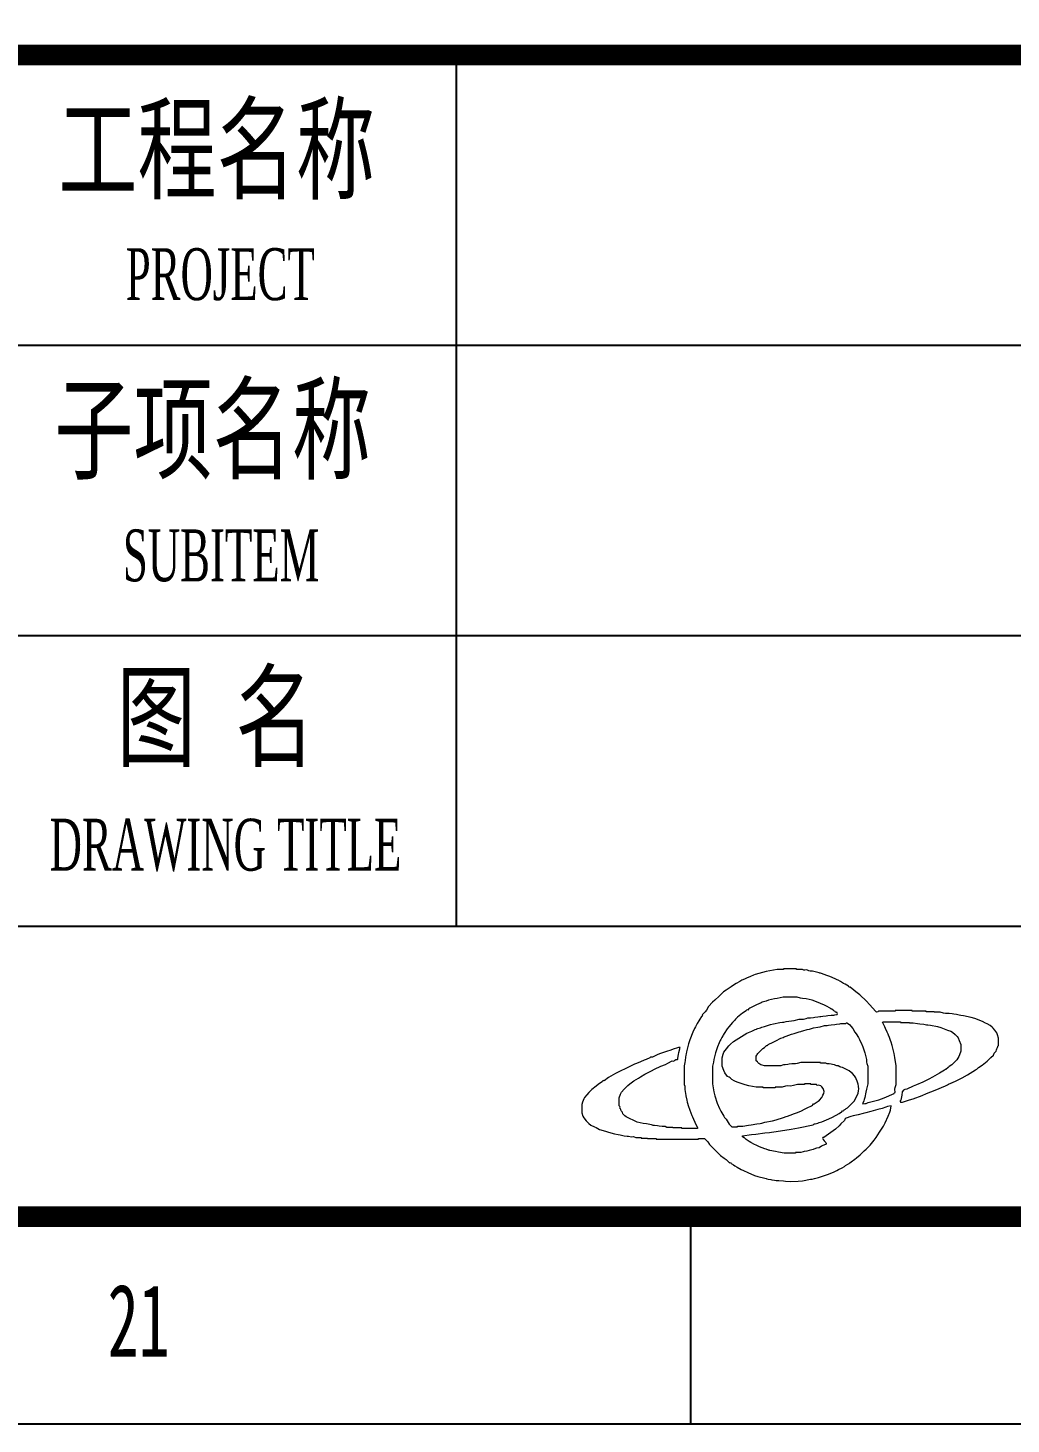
# Model space of a CAD drawing. Header units: millimetres. Extents: x -705761 to 1364679, y -410401 to 446404.
# Drawn here: x -455554 to -450814, y -138526 to -131796 of the extents above; entities that cross this region are included whole.
import ezdxf
from ezdxf.enums import TextEntityAlignment as Align

# ---------------------------------------------------------------- set-up
doc = ezdxf.new("R2010")
doc.units = ezdxf.units.MM
doc.layers.add('TK', color=7, linetype='Continuous')
doc.layers.add('模板-签名-公用', color=3, linetype='Continuous')
doc.layers.add('图框', color=7, linetype='Continuous', lineweight=13)
doc.styles.get("Standard").update_dxf_attribs({"font": 'arial.ttf'})
doc.styles.add('Style-Times New Roman', font='times.ttf')
doc.styles.add('Style-仿宋_GB2312', font='')
doc.styles.add('宋体', font='', dxfattribs={"width": 0.7, "height": 2.5})
doc.styles.add('宋体_1', font='', dxfattribs={"width": 0.7, "height": 2.386364})
doc.styles.get('Style-仿宋_GB2312').set_extended_font_data('仿宋_GB2312')
doc.styles.get('宋体').set_extended_font_data('SimSun')
doc.styles.get('宋体_1').set_extended_font_data('SimSun')

# ---------------------------------------------------------------- blocks, each defined once
blk = doc.blocks.new('BSIET_通用图框_A1+0.5_1')
at = {"layer": '图框', "color": 7, "lineweight": 25}
blk.add_line((-156.7, 10), (-156.7, 0), dxfattribs=at)
blk.add_line((-156.7, 10), (-156.7, 0), dxfattribs=at)
at = {"layer": '图框', "color": 7, "lineweight": 25, "flags": 128}
for points in [[(-1261, 594), (0, 594), (0, 0), (-1261, 0), (-1261, 594)], [(-10, 584), (-1236, 584), (-1236, 10), (-10, 10), (-10, 584)]]:
    blk.add_lwpolyline(points, close=True, dxfattribs=at)
at = {"layer": '图框', "const_width": 1}
blk.add_lwpolyline([(-1236, 584), (-10, 584), (-10, 10), (-1236, 10)], close=True, dxfattribs=at)
at = {"layer": 'TK', "lineweight": 25, "style": '宋体', "width": 0.7, "flags": 3}
for tag, p in [('LZHQ_N会签10_T6_H6', (-1248.113, 94.082)), ('LZHQ_N会签9_T6_H6', (-1248.235, 86.082)), ('LZHQ_N会签8_T6_H6', (-1248.235, 78.082)), ('LZHQ_N会签7_T6_H6', (-1248.357, 70.082)), ('LZHQ_N会签6_T6_H6', (-1248.253, 62.082)), ('LZHQ_N会签5_T6_H6', (-1248.253, 54.082)), ('LZHQ_N会签4_T6_H6', (-1248.253, 46.082)), ('LZHQ_N会签3_T6_H6', (-1248.253, 38.082)), ('LZHQ_N会签2_T6_H6', (-1248.253, 30.082)), ('LZHQ_N会签1_T6_H6', (-1248.253, 22.082))]:
    blk.add_attdef(tag, text='', height=2.5, dxfattribs=at).set_placement(p, align=Align.MIDDLE)
at = {"layer": '图框', "color": 7, "lineweight": 25, "style": 'Style-仿宋_GB2312', "width": 0.628572}
blk.add_text('21', height=3.5, dxfattribs=at).set_placement((-183.302, 4.998), align=Align.MIDDLE_CENTER)
at = {"layer": '模板-签名-公用', "lineweight": 25, "style": '宋体', "width": 0.7}
blk.add_attdef('LZTQINS', text='', height=2, dxfattribs=at).set_placement((-10, 10), align=Align.MIDDLE)
at = {"layer": '模板-签名-公用', "lineweight": 25, "style": '宋体', "width": 0.7, "flags": 3}
blk.add_attdef('LZFRAME', (-45.909, 7.064), '', height=3, dxfattribs=at)
blk = doc.blocks.new('BSIET_通用_A1(2024)_1')
at = {"color": 7, "linetype": 'Continuous', "lineweight": 0}
for p, q in [((-144.066, 11.47), (-144.169, 11.419)), ((-143.962, 11.511), (-144.066, 11.47)), ((-143.911, 11.532), (-143.962, 11.511)), ((-143.808, 11.574), (-143.911, 11.532)), ((-143.653, 11.644), (-143.808, 11.574)), ((-143.572, 11.673), (-143.653, 11.644)), ((-143.407, 11.716), (-143.572, 11.673)), ((-143.055, 11.815), (-143.407, 11.716)), ((-142.877, 11.856), (-143.055, 11.815)), ((-142.517, 11.922), (-142.877, 11.856)), ((-142.393, 11.922), (-142.517, 11.922)), ((-142.331, 11.922), (-142.393, 11.922)), ((-142.207, 11.922), (-142.331, 11.922)), ((-141.959, 11.948), (-142.207, 11.948)), ((-142.207, 11.948), (-142.207, 11.938)), ((-142.207, 11.938), (-142.207, 11.932)), ((-142.207, 11.932), (-142.207, 11.922)), ((-141.835, 11.948), (-141.959, 11.948)), ((-141.587, 11.948), (-141.835, 11.948)), ((-141.587, 11.938), (-141.587, 11.948)), ((-141.587, 11.932), (-141.587, 11.938)), ((-141.587, 11.922), (-141.587, 11.932)), ((-141.473, 11.922), (-141.587, 11.922)), ((-141.417, 11.922), (-141.473, 11.922)), ((-141.303, 11.922), (-141.417, 11.922)), ((-141.228, 11.886), (-141.303, 11.922)), ((-141.178, 11.88), (-141.228, 11.886)), ((-141.096, 11.896), (-141.178, 11.88)), ((-140.987, 11.856), (-141.096, 11.896)), ((-140.928, 11.842), (-140.987, 11.856)), ((-140.812, 11.832), (-140.928, 11.842)), ((-140.688, 11.801), (-140.812, 11.832)), ((-140.626, 11.785), (-140.688, 11.801)), ((-140.502, 11.754), (-140.626, 11.785)), ((-140.456, 11.739), (-140.502, 11.754)), ((-140.433, 11.731), (-140.456, 11.739)), ((-140.386, 11.716), (-140.433, 11.731)), ((-140.117, 11.633), (-140.386, 11.716)), ((-139.985, 11.584), (-140.117, 11.633)), ((-139.728, 11.47), (-139.985, 11.584)), ((-139.624, 11.419), (-139.728, 11.47)), ((-145.104, 10.832), (-145.318, 10.631)), ((-144.985, 10.924), (-145.104, 10.832)), ((-144.737, 11.083), (-144.985, 10.924)), ((-144.576, 11.192), (-144.737, 11.083)), ((-144.493, 11.243), (-144.576, 11.192)), ((-144.324, 11.341), (-144.493, 11.243)), ((-144.221, 11.393), (-144.324, 11.341)), ((-144.169, 11.419), (-144.221, 11.393)), ((-139.573, 11.393), (-139.624, 11.419)), ((-139.469, 11.341), (-139.573, 11.393)), ((-139.315, 11.247), (-139.469, 11.341)), ((-139.238, 11.201), (-139.315, 11.247)), ((-139.082, 11.109), (-139.238, 11.201)), ((-139.066, 11.078), (-139.082, 11.109)), ((-139.039, 11.064), (-139.066, 11.078)), ((-139.005, 11.07), (-139.039, 11.064)), ((-138.823, 10.915), (-139.005, 11.07)), ((-138.73, 10.84), (-138.823, 10.915)), ((-138.54, 10.696), (-138.73, 10.84)), ((-145.822, 10.128), (-145.931, 9.957)), ((-145.629, 10.337), (-145.822, 10.128)), ((-145.528, 10.439), (-145.629, 10.337)), ((-145.318, 10.631), (-145.528, 10.439)), ((-143.648, 10.143), (-143.834, 10.05)), ((-143.555, 10.19), (-143.648, 10.143)), ((-143.369, 10.283), (-143.555, 10.19)), ((-143.315, 10.298), (-143.369, 10.283)), ((-143.289, 10.309), (-143.315, 10.298)), ((-143.24, 10.334), (-143.289, 10.309)), ((-143.116, 10.376), (-143.24, 10.334)), ((-143.054, 10.396), (-143.116, 10.376)), ((-142.93, 10.437), (-143.054, 10.396)), ((-142.651, 10.496), (-142.93, 10.437)), ((-142.512, 10.524), (-142.651, 10.496)), ((-142.233, 10.58), (-142.512, 10.524)), ((-141.964, 10.58), (-142.233, 10.58)), ((-141.83, 10.58), (-141.964, 10.58)), ((-141.561, 10.58), (-141.83, 10.58)), ((-141.388, 10.536), (-141.561, 10.58)), ((-141.299, 10.52), (-141.388, 10.536)), ((-141.122, 10.502), (-141.299, 10.52)), ((-140.838, 10.435), (-141.122, 10.502)), ((-140.696, 10.391), (-140.838, 10.435)), ((-140.425, 10.283), (-140.696, 10.391)), ((-140.239, 10.19), (-140.425, 10.283)), ((-140.146, 10.143), (-140.239, 10.19)), ((-139.96, 10.05), (-140.146, 10.143)), ((-138.22, 10.385), (-138.54, 10.696)), ((-138.065, 10.225), (-138.22, 10.385)), ((-137.765, 9.895), (-138.065, 10.225)), ((-146.294, 9.448), (-146.377, 9.314)), ((-146.253, 9.515), (-146.294, 9.448)), ((-146.171, 9.65), (-146.253, 9.515)), ((-146.14, 9.666), (-146.171, 9.65)), ((-146.126, 9.693), (-146.14, 9.666)), ((-145.994, 9.875), (-146.132, 9.727)), ((-146.132, 9.727), (-146.126, 9.693)), ((-145.931, 9.957), (-145.994, 9.875)), ((-144.575, 9.464), (-144.673, 9.366)), ((-144.526, 9.513), (-144.575, 9.464)), ((-144.427, 9.611), (-144.526, 9.513)), ((-144.268, 9.742), (-144.427, 9.611)), ((-144.185, 9.804), (-144.268, 9.742)), ((-144.014, 9.921), (-144.185, 9.804)), ((-143.999, 9.952), (-144.014, 9.921)), ((-143.971, 9.966), (-143.999, 9.952)), ((-143.937, 9.96), (-143.971, 9.966)), ((-143.904, 10.004), (-143.937, 9.96)), ((-143.882, 10.023), (-143.904, 10.004)), ((-143.834, 10.05), (-143.882, 10.023)), ((-142.078, 9.404), (-141.828, 9.439)), ((-141.828, 9.439), (-141.703, 9.463)), ((-141.703, 9.463), (-141.458, 9.521)), ((-141.458, 9.521), (-141.323, 9.518)), ((-141.323, 9.518), (-141.253, 9.526)), ((-141.253, 9.526), (-141.122, 9.56)), ((-141.122, 9.56), (-141.041, 9.577)), ((-141.041, 9.577), (-140.999, 9.582)), ((-140.999, 9.582), (-140.916, 9.585)), ((-140.916, 9.585), (-140.771, 9.606)), ((-140.771, 9.606), (-140.698, 9.616)), ((-140.698, 9.616), (-140.554, 9.637)), ((-140.554, 9.637), (-140.461, 9.647)), ((-140.461, 9.647), (-140.415, 9.653)), ((-140.415, 9.653), (-140.322, 9.663)), ((-140.322, 9.663), (-140.156, 9.683)), ((-140.156, 9.683), (-140.074, 9.694)), ((-140.074, 9.694), (-139.908, 9.714)), ((-139.935, 10.023), (-139.96, 10.05)), ((-139.918, 10.011), (-139.935, 10.023)), ((-139.883, 9.998), (-139.918, 10.011)), ((-139.908, 9.714), (-139.794, 9.72)), ((-139.826, 9.95), (-139.883, 9.998)), ((-139.794, 9.929), (-139.826, 9.95)), ((-139.728, 9.895), (-139.794, 9.929)), ((-139.794, 9.72), (-139.736, 9.728)), ((-139.736, 9.728), (-139.624, 9.753)), ((-139.712, 9.864), (-139.728, 9.895)), ((-139.684, 9.85), (-139.712, 9.864)), ((-139.65, 9.856), (-139.684, 9.85)), ((-139.623, 9.823), (-139.65, 9.856)), ((-139.624, 9.753), (-139.616, 9.795)), ((-139.616, 9.795), (-139.623, 9.823)), ((-137.724, 9.863), (-137.765, 9.895)), ((-137.67, 9.868), (-137.724, 9.863)), ((-137.636, 9.908), (-137.67, 9.868)), ((-137.316, 9.908), (-137.636, 9.908)), ((-137.156, 9.908), (-137.316, 9.908)), ((-136.835, 9.908), (-137.156, 9.908)), ((-136.505, 9.934), (-136.835, 9.934)), ((-136.835, 9.934), (-136.835, 9.924)), ((-136.835, 9.924), (-136.835, 9.918)), ((-136.835, 9.918), (-136.835, 9.908)), ((-136.34, 9.934), (-136.505, 9.934)), ((-136.009, 9.934), (-136.34, 9.934)), ((-136.009, 9.924), (-136.009, 9.934)), ((-136.009, 9.918), (-136.009, 9.924)), ((-136.009, 9.908), (-136.009, 9.918)), ((-135.74, 9.908), (-136.009, 9.908)), ((-135.606, 9.908), (-135.74, 9.908)), ((-135.338, 9.908), (-135.606, 9.908)), ((-135.338, 9.898), (-135.338, 9.908)), ((-135.338, 9.893), (-135.338, 9.898)), ((-135.338, 9.882), (-135.338, 9.893)), ((-135.183, 9.882), (-135.338, 9.882)), ((-135.105, 9.882), (-135.183, 9.882)), ((-134.95, 9.882), (-135.105, 9.882)), ((-134.95, 9.872), (-134.95, 9.882)), ((-134.95, 9.867), (-134.95, 9.872)), ((-134.95, 9.856), (-134.95, 9.867)), ((-134.837, 9.856), (-134.95, 9.856)), ((-134.78, 9.856), (-134.837, 9.856)), ((-134.666, 9.856), (-134.78, 9.856)), ((-134.494, 9.814), (-134.666, 9.856)), ((-134.405, 9.801), (-134.494, 9.814)), ((-134.227, 9.792), (-134.405, 9.801)), ((-134.083, 9.771), (-134.227, 9.792)), ((-134.01, 9.761), (-134.083, 9.771)), ((-133.866, 9.74), (-134.01, 9.761)), ((-133.737, 9.714), (-133.866, 9.74)), ((-133.672, 9.701), (-133.737, 9.714)), ((-133.543, 9.676), (-133.672, 9.701)), ((-133.168, 9.6), (-133.543, 9.676)), ((-132.982, 9.545), (-133.168, 9.6)), ((-132.626, 9.404), (-132.982, 9.545)), ((-146.584, 8.901), (-146.737, 8.529)), ((-146.501, 9.066), (-146.584, 8.901)), ((-146.46, 9.149), (-146.501, 9.066)), ((-146.377, 9.314), (-146.46, 9.149)), ((-145.073, 8.823), (-145.116, 8.749)), ((-144.927, 9.05), (-145.073, 8.823)), ((-144.846, 9.159), (-144.927, 9.05)), ((-144.673, 9.366), (-144.846, 9.159)), ((-144.242, 8.684), (-143.989, 8.849)), ((-143.989, 8.849), (-143.818, 8.904)), ((-143.818, 8.904), (-143.735, 8.938)), ((-143.735, 8.938), (-143.575, 9.017)), ((-143.575, 9.017), (-143.523, 9.036)), ((-143.523, 9.036), (-143.497, 9.047)), ((-143.497, 9.047), (-143.446, 9.069)), ((-143.446, 9.069), (-143.322, 9.11)), ((-143.322, 9.11), (-143.26, 9.131)), ((-143.26, 9.131), (-143.136, 9.172)), ((-143.136, 9.172), (-142.84, 9.258)), ((-142.84, 9.258), (-142.69, 9.294)), ((-142.69, 9.294), (-142.387, 9.353)), ((-142.387, 9.353), (-142.264, 9.374)), ((-142.264, 9.374), (-142.201, 9.384)), ((-142.201, 9.384), (-142.078, 9.404)), ((-142.078, 8.707), (-141.83, 8.79)), ((-141.83, 8.79), (-141.706, 8.831)), ((-141.706, 8.831), (-141.458, 8.914)), ((-141.458, 8.914), (-141.385, 8.931)), ((-141.385, 8.931), (-141.348, 8.942)), ((-141.348, 8.942), (-141.277, 8.966)), ((-141.277, 8.966), (-141.07, 9.017)), ((-141.07, 9.017), (-140.967, 9.043)), ((-140.967, 9.043), (-140.761, 9.095)), ((-140.761, 9.095), (-140.552, 9.128)), ((-140.552, 9.128), (-140.448, 9.152)), ((-140.448, 9.152), (-140.244, 9.211)), ((-140.244, 9.211), (-140.109, 9.218)), ((-140.109, 9.218), (-140.041, 9.226)), ((-140.041, 9.226), (-139.908, 9.249)), ((-139.908, 9.249), (-139.743, 9.27)), ((-139.743, 9.27), (-139.661, 9.281)), ((-139.661, 9.281), (-139.495, 9.301)), ((-139.495, 9.301), (-139.454, 9.306)), ((-139.454, 9.306), (-139.433, 9.309)), ((-139.433, 9.309), (-139.392, 9.314)), ((-139.392, 9.314), (-139.32, 9.314)), ((-139.32, 9.314), (-139.284, 9.314)), ((-139.284, 9.314), (-139.211, 9.314)), ((-139.211, 9.314), (-139.196, 9.342)), ((-139.196, 9.342), (-139.157, 9.349)), ((-139.157, 9.349), (-139.134, 9.327)), ((-139.134, 9.327), (-139.015, 9.242)), ((-139.015, 9.242), (-138.96, 9.188)), ((-138.96, 9.188), (-138.875, 9.069)), ((-138.875, 9.069), (-138.768, 8.898)), ((-138.768, 8.898), (-138.713, 8.813)), ((-138.713, 8.813), (-138.604, 8.643)), ((-137.434, 9.36), (-137.429, 9.392)), ((-137.431, 9.342), (-137.434, 9.36)), ((-137.417, 9.314), (-137.431, 9.342)), ((-137.429, 9.392), (-137.089, 9.392)), ((-137.334, 9.149), (-137.417, 9.314)), ((-137.293, 9.066), (-137.334, 9.149)), ((-137.21, 8.901), (-137.293, 9.066)), ((-137.173, 8.796), (-137.21, 8.901)), ((-137.153, 8.744), (-137.173, 8.796)), ((-137.089, 9.392), (-136.918, 9.392)), ((-136.918, 9.392), (-136.577, 9.392)), ((-136.577, 9.392), (-136.577, 9.381)), ((-136.577, 9.381), (-136.577, 9.376)), ((-136.577, 9.376), (-136.577, 9.366)), ((-136.577, 9.366), (-136.402, 9.366)), ((-136.402, 9.366), (-136.314, 9.366)), ((-136.314, 9.366), (-136.138, 9.366)), ((-136.138, 9.366), (-136.138, 9.356)), ((-136.138, 9.356), (-136.138, 9.35)), ((-136.138, 9.35), (-136.138, 9.34)), ((-136.138, 9.34), (-136.066, 9.34)), ((-136.066, 9.34), (-136.03, 9.34)), ((-136.03, 9.34), (-135.958, 9.34)), ((-135.958, 9.34), (-135.751, 9.314)), ((-135.751, 9.314), (-135.647, 9.301)), ((-135.647, 9.301), (-135.441, 9.275)), ((-135.441, 9.275), (-135.317, 9.255)), ((-135.317, 9.255), (-135.255, 9.244)), ((-135.255, 9.244), (-135.131, 9.224)), ((-135.131, 9.224), (-134.793, 9.165)), ((-134.793, 9.165), (-134.624, 9.118)), ((-134.624, 9.118), (-134.305, 8.991)), ((-134.305, 8.991), (-134.146, 8.941)), ((-134.146, 8.941), (-134.067, 8.896)), ((-134.067, 8.896), (-133.943, 8.785)), ((-133.943, 8.785), (-133.838, 8.686)), ((-132.473, 9.334), (-132.626, 9.404)), ((-132.398, 9.295), (-132.473, 9.334)), ((-132.252, 9.211), (-132.398, 9.295)), ((-132.154, 9.135), (-132.252, 9.211)), ((-132.109, 9.089), (-132.154, 9.135)), ((-132.032, 8.991), (-132.109, 9.089)), ((-131.929, 8.855), (-132.032, 8.991)), ((-131.89, 8.771), (-131.929, 8.855)), ((-131.852, 8.604), (-131.89, 8.771)), ((-147.32, 8.139), (-147.537, 8.067)), ((-147.276, 8.155), (-147.32, 8.139)), ((-147.25, 8.157), (-147.276, 8.155)), ((-147.252, 7.907), (-147.216, 8.087)), ((-147.203, 8.152), (-147.25, 8.157)), ((-147.216, 8.087), (-147.211, 8.113)), ((-147.211, 8.113), (-147.209, 8.126)), ((-147.209, 8.126), (-147.203, 8.152)), ((-146.799, 8.336), (-146.894, 7.946)), ((-146.737, 8.529), (-146.799, 8.336)), ((-145.436, 8.093), (-145.499, 7.894)), ((-145.399, 8.192), (-145.436, 8.093)), ((-145.318, 8.384), (-145.399, 8.192)), ((-145.267, 8.488), (-145.318, 8.384)), ((-145.241, 8.539), (-145.267, 8.488)), ((-145.189, 8.643), (-145.241, 8.539)), ((-145.14, 8.713), (-145.189, 8.643)), ((-145.116, 8.749), (-145.14, 8.713)), ((-145.085, 7.931), (-144.97, 8.087)), ((-144.97, 8.087), (-144.845, 8.24)), ((-144.845, 8.24), (-144.774, 8.312)), ((-144.774, 8.312), (-144.621, 8.436)), ((-144.621, 8.436), (-144.368, 8.602)), ((-144.368, 8.602), (-144.242, 8.684)), ((-143.312, 8.015), (-143.214, 8.113)), ((-143.214, 8.113), (-143.131, 8.153)), ((-143.131, 8.153), (-143.091, 8.184)), ((-143.091, 8.184), (-143.033, 8.255)), ((-143.033, 8.255), (-142.999, 8.249)), ((-142.999, 8.249), (-142.971, 8.263)), ((-142.971, 8.263), (-142.956, 8.294)), ((-142.956, 8.294), (-142.708, 8.418)), ((-142.708, 8.418), (-142.584, 8.48)), ((-142.584, 8.48), (-142.336, 8.604)), ((-142.336, 8.604), (-142.231, 8.641)), ((-142.231, 8.641), (-142.179, 8.661)), ((-142.179, 8.661), (-142.078, 8.707)), ((-138.604, 8.643), (-138.553, 8.539)), ((-138.553, 8.539), (-138.527, 8.488)), ((-138.527, 8.488), (-138.475, 8.384)), ((-138.475, 8.384), (-138.394, 8.192)), ((-138.394, 8.192), (-138.358, 8.093)), ((-138.358, 8.093), (-138.295, 7.894)), ((-137.107, 8.643), (-137.153, 8.744)), ((-137.055, 8.488), (-137.107, 8.643)), ((-137.029, 8.41), (-137.055, 8.488)), ((-136.978, 8.255), (-137.029, 8.41)), ((-136.882, 7.867), (-136.978, 8.255)), ((-133.838, 8.686), (-133.793, 8.621)), ((-133.793, 8.621), (-133.737, 8.488)), ((-133.737, 8.488), (-133.711, 8.413)), ((-133.711, 8.413), (-133.696, 8.377)), ((-133.696, 8.377), (-133.659, 8.307)), ((-133.659, 8.307), (-133.659, 8.173)), ((-133.659, 8.173), (-133.659, 8.106)), ((-133.659, 8.106), (-133.659, 7.971)), ((-131.943, 8.047), (-131.93, 8.086)), ((-131.93, 8.086), (-131.89, 8.152)), ((-131.89, 8.152), (-131.888, 8.196)), ((-131.888, 8.196), (-131.879, 8.221)), ((-131.879, 8.221), (-131.852, 8.255)), ((-131.852, 8.465), (-131.852, 8.604)), ((-131.852, 8.395), (-131.852, 8.465)), ((-131.852, 8.255), (-131.852, 8.395)), ((-149.101, 7.468), (-149.298, 7.385)), ((-148.928, 7.546), (-149.101, 7.468)), ((-148.84, 7.582), (-148.928, 7.546)), ((-148.662, 7.649), (-148.84, 7.582)), ((-148.622, 7.684), (-148.662, 7.649)), ((-148.587, 7.695), (-148.622, 7.684)), ((-148.533, 7.687), (-148.587, 7.695)), ((-148.272, 7.811), (-148.533, 7.687)), ((-148.136, 7.866), (-148.272, 7.811)), ((-147.862, 7.958), (-148.136, 7.866)), ((-147.645, 8.031), (-147.862, 7.958)), ((-147.787, 7.392), (-147.578, 7.507)), ((-147.537, 8.067), (-147.645, 8.031)), ((-147.578, 7.507), (-147.524, 7.499)), ((-147.524, 7.499), (-147.489, 7.51)), ((-147.489, 7.51), (-147.449, 7.545)), ((-147.449, 7.545), (-147.407, 7.577)), ((-147.407, 7.577), (-147.371, 7.584)), ((-147.371, 7.584), (-147.32, 7.571)), ((-147.32, 7.571), (-147.315, 7.597)), ((-147.315, 7.597), (-147.312, 7.61)), ((-147.312, 7.61), (-147.307, 7.636)), ((-147.307, 7.636), (-147.271, 7.816)), ((-147.271, 7.816), (-147.252, 7.907)), ((-146.969, 7.436), (-147.01, 7.274)), ((-146.956, 7.52), (-146.969, 7.436)), ((-146.945, 7.687), (-146.956, 7.52)), ((-146.925, 7.79), (-146.945, 7.687)), ((-146.914, 7.842), (-146.925, 7.79)), ((-146.894, 7.946), (-146.914, 7.842)), ((-145.592, 7.448), (-145.605, 7.38)), ((-145.577, 7.584), (-145.592, 7.448)), ((-145.545, 7.708), (-145.577, 7.584)), ((-145.53, 7.77), (-145.545, 7.708)), ((-145.499, 7.894), (-145.53, 7.77)), ((-145.176, 7.649), (-145.13, 7.837)), ((-145.176, 7.504), (-145.176, 7.649)), ((-145.176, 7.432), (-145.176, 7.504)), ((-145.176, 7.287), (-145.176, 7.432)), ((-145.13, 7.837), (-145.085, 7.931)), ((-143.524, 7.739), (-143.498, 7.79)), ((-143.524, 7.646), (-143.524, 7.739)), ((-143.524, 7.6), (-143.524, 7.646)), ((-143.524, 7.507), (-143.524, 7.6)), ((-143.471, 7.462), (-143.524, 7.507)), ((-143.498, 7.79), (-143.485, 7.816)), ((-143.485, 7.816), (-143.459, 7.868)), ((-143.446, 7.435), (-143.471, 7.462)), ((-143.459, 7.868), (-143.361, 7.966)), ((-143.407, 7.377), (-143.446, 7.435)), ((-143.361, 7.966), (-143.312, 8.015)), ((-141.38, 7.429), (-141.553, 7.387)), ((-140.998, 7.429), (-141.38, 7.429)), ((-140.807, 7.429), (-140.998, 7.429)), ((-140.425, 7.429), (-140.807, 7.429)), ((-140.425, 7.419), (-140.425, 7.429)), ((-140.425, 7.414), (-140.425, 7.419)), ((-140.425, 7.403), (-140.425, 7.414)), ((-138.295, 7.894), (-138.263, 7.77)), ((-138.263, 7.77), (-138.248, 7.708)), ((-138.248, 7.708), (-138.217, 7.584)), ((-138.217, 7.584), (-138.207, 7.448)), ((-138.207, 7.448), (-138.194, 7.378)), ((-136.844, 7.67), (-136.882, 7.867)), ((-136.784, 7.274), (-136.844, 7.67)), ((-134, 7.411), (-134.098, 7.313)), ((-133.951, 7.46), (-134, 7.411)), ((-133.853, 7.558), (-133.951, 7.46)), ((-133.761, 7.716), (-133.853, 7.558)), ((-133.721, 7.8), (-133.761, 7.716)), ((-133.659, 7.971), (-133.721, 7.8)), ((-132.558, 7.368), (-132.394, 7.493)), ((-132.394, 7.493), (-132.275, 7.612)), ((-132.275, 7.612), (-132.216, 7.672)), ((-132.216, 7.672), (-132.097, 7.79)), ((-132.097, 7.79), (-132.058, 7.874)), ((-132.058, 7.874), (-132.026, 7.914)), ((-132.026, 7.914), (-131.955, 7.971)), ((-131.955, 7.971), (-131.943, 8.047)), ((-150.542, 6.777), (-150.651, 6.706)), ((-150.315, 6.9), (-150.542, 6.777)), ((-150.026, 7.044), (-150.315, 6.9)), ((-149.881, 7.117), (-150.026, 7.044)), ((-149.592, 7.261), (-149.881, 7.117)), ((-149.396, 7.344), (-149.592, 7.261)), ((-149.298, 7.385), (-149.396, 7.344)), ((-149.212, 6.678), (-149.106, 6.743)), ((-149.106, 6.743), (-148.895, 6.874)), ((-148.895, 6.874), (-148.585, 7.029)), ((-148.585, 7.029), (-148.43, 7.106)), ((-148.43, 7.106), (-148.12, 7.261)), ((-148.12, 7.261), (-147.896, 7.343)), ((-147.896, 7.343), (-147.787, 7.392)), ((-147.01, 7.274), (-147.01, 6.913)), ((-147.01, 6.913), (-147.01, 6.732)), ((-147.01, 6.732), (-147.01, 6.37)), ((-145.605, 7.38), (-145.641, 7.248)), ((-145.641, 7.248), (-145.641, 6.907)), ((-145.641, 6.907), (-145.641, 6.737)), ((-145.641, 6.737), (-145.641, 6.396)), ((-145.171, 7.271), (-145.176, 7.287)), ((-145.169, 7.264), (-145.171, 7.271)), ((-145.163, 7.248), (-145.169, 7.264)), ((-145.093, 7.04), (-145.163, 7.248)), ((-145.042, 6.938), (-145.093, 7.04)), ((-144.918, 6.758), (-145.042, 6.938)), ((-144.826, 6.718), (-144.918, 6.758)), ((-143.303, 7.326), (-143.407, 7.377)), ((-143.248, 7.305), (-143.303, 7.326)), ((-143.136, 7.274), (-143.248, 7.305)), ((-142.816, 7.274), (-143.136, 7.274)), ((-142.656, 7.274), (-142.816, 7.274)), ((-142.336, 7.274), (-142.656, 7.274)), ((-142.26, 7.31), (-142.336, 7.274)), ((-142.213, 7.319), (-142.26, 7.31)), ((-142.129, 7.313), (-142.213, 7.319)), ((-142.005, 7.333), (-142.129, 7.313)), ((-141.943, 7.344), (-142.005, 7.333)), ((-141.819, 7.364), (-141.943, 7.344)), ((-141.642, 7.374), (-141.819, 7.364)), ((-141.553, 7.387), (-141.642, 7.374)), ((-140.322, 7.403), (-140.425, 7.403)), ((-140.27, 7.403), (-140.322, 7.403)), ((-140.167, 7.403), (-140.27, 7.403)), ((-140.113, 7.369), (-140.167, 7.403)), ((-140.076, 7.36), (-140.113, 7.369)), ((-140.012, 7.364), (-140.076, 7.36)), ((-139.908, 7.344), (-140.012, 7.364)), ((-139.857, 7.333), (-139.908, 7.344)), ((-139.754, 7.313), (-139.857, 7.333)), ((-139.686, 7.283), (-139.754, 7.313)), ((-139.647, 7.275), (-139.686, 7.283)), ((-139.573, 7.274), (-139.647, 7.275)), ((-139.498, 7.224), (-139.573, 7.274)), ((-139.454, 7.204), (-139.498, 7.224)), ((-139.366, 7.184), (-139.454, 7.204)), ((-139.242, 7.122), (-139.366, 7.184)), ((-139.18, 7.091), (-139.242, 7.122)), ((-139.056, 7.029), (-139.18, 7.091)), ((-138.945, 6.945), (-139.056, 7.029)), ((-138.892, 6.898), (-138.945, 6.945)), ((-138.798, 6.796), (-138.892, 6.898)), ((-138.731, 6.694), (-138.798, 6.796)), ((-138.194, 7.378), (-138.152, 7.248)), ((-138.152, 7.248), (-138.152, 6.907)), ((-138.152, 6.907), (-138.152, 6.737)), ((-138.152, 6.737), (-138.152, 6.396)), ((-136.784, 6.913), (-136.784, 7.274)), ((-136.784, 6.732), (-136.784, 6.913)), ((-136.784, 6.37), (-136.784, 6.732)), ((-134.8, 6.852), (-135.028, 6.719)), ((-134.687, 6.92), (-134.8, 6.852)), ((-134.46, 7.055), (-134.687, 6.92)), ((-134.444, 7.085), (-134.46, 7.055)), ((-134.417, 7.099), (-134.444, 7.085)), ((-134.382, 7.093), (-134.417, 7.099)), ((-134.282, 7.196), (-134.382, 7.093)), ((-134.223, 7.241), (-134.282, 7.196)), ((-134.098, 7.313), (-134.223, 7.241)), ((-133.608, 6.693), (-133.344, 6.84)), ((-133.344, 6.84), (-133.215, 6.917)), ((-133.215, 6.917), (-132.962, 7.08)), ((-132.962, 7.08), (-132.896, 7.114)), ((-132.896, 7.114), (-132.864, 7.135)), ((-132.864, 7.135), (-132.807, 7.184)), ((-132.807, 7.184), (-132.641, 7.306)), ((-132.641, 7.306), (-132.558, 7.368)), ((-151.451, 6.125), (-151.549, 6.027)), ((-151.25, 6.287), (-151.451, 6.125)), ((-151.147, 6.364), (-151.25, 6.287)), ((-150.935, 6.512), (-151.147, 6.364)), ((-150.919, 6.543), (-150.935, 6.512)), ((-150.892, 6.557), (-150.919, 6.543)), ((-150.858, 6.551), (-150.892, 6.557)), ((-150.651, 6.706), (-150.858, 6.551)), ((-150.019, 5.996), (-149.902, 6.151)), ((-149.902, 6.151), (-149.716, 6.317)), ((-149.716, 6.317), (-149.62, 6.397)), ((-149.62, 6.397), (-149.424, 6.551)), ((-149.424, 6.551), (-149.212, 6.678)), ((-147.01, 6.37), (-146.974, 6.283)), ((-146.974, 6.283), (-146.966, 6.232)), ((-146.966, 6.232), (-146.971, 6.138)), ((-146.971, 6.138), (-146.951, 6.014)), ((-145.641, 6.396), (-145.57, 6.019)), ((-144.782, 6.687), (-144.826, 6.718)), ((-144.712, 6.616), (-144.782, 6.687)), ((-144.588, 6.554), (-144.712, 6.616)), ((-144.526, 6.523), (-144.588, 6.554)), ((-144.402, 6.461), (-144.526, 6.523)), ((-144.057, 6.352), (-144.402, 6.461)), ((-143.88, 6.307), (-144.057, 6.352)), ((-143.524, 6.241), (-143.88, 6.307)), ((-143.389, 6.241), (-143.524, 6.241)), ((-143.322, 6.241), (-143.389, 6.241)), ((-143.188, 6.241), (-143.322, 6.241)), ((-143.188, 6.231), (-143.188, 6.241)), ((-143.188, 6.226), (-143.188, 6.231)), ((-143.188, 6.215), (-143.188, 6.226)), ((-142.961, 6.215), (-143.188, 6.215)), ((-142.847, 6.215), (-142.961, 6.215)), ((-142.62, 6.215), (-142.847, 6.215)), ((-142.486, 6.241), (-142.62, 6.241)), ((-142.62, 6.241), (-142.62, 6.231)), ((-142.62, 6.231), (-142.62, 6.226)), ((-142.62, 6.226), (-142.62, 6.215)), ((-142.419, 6.241), (-142.486, 6.241)), ((-142.284, 6.241), (-142.419, 6.241)), ((-142.125, 6.288), (-142.284, 6.241)), ((-142.037, 6.299), (-142.125, 6.288)), ((-141.871, 6.293), (-142.037, 6.299)), ((-141.737, 6.325), (-141.871, 6.293)), ((-141.67, 6.34), (-141.737, 6.325)), ((-141.535, 6.37), (-141.67, 6.34)), ((-141.401, 6.37), (-141.535, 6.37)), ((-141.334, 6.37), (-141.401, 6.37)), ((-141.199, 6.37), (-141.334, 6.37)), ((-141.076, 6.396), (-141.199, 6.396)), ((-141.199, 6.396), (-141.199, 6.386)), ((-141.199, 6.386), (-141.199, 6.38)), ((-141.199, 6.38), (-141.199, 6.37)), ((-141.014, 6.396), (-141.076, 6.396)), ((-140.89, 6.396), (-141.014, 6.396)), ((-140.89, 6.386), (-140.89, 6.396)), ((-140.89, 6.38), (-140.89, 6.386)), ((-140.89, 6.37), (-140.89, 6.38)), ((-140.786, 6.37), (-140.89, 6.37)), ((-140.735, 6.37), (-140.786, 6.37)), ((-140.631, 6.37), (-140.735, 6.37)), ((-140.604, 6.337), (-140.631, 6.37)), ((-140.568, 6.328), (-140.604, 6.337)), ((-140.528, 6.344), (-140.568, 6.328)), ((-140.422, 6.302), (-140.528, 6.344)), ((-140.37, 6.264), (-140.422, 6.302)), ((-140.296, 6.176), (-140.37, 6.264)), ((-140.265, 6.083), (-140.296, 6.176)), ((-140.259, 6.03), (-140.265, 6.083)), ((-138.703, 6.638), (-138.731, 6.694)), ((-138.656, 6.525), (-138.703, 6.638)), ((-138.626, 6.435), (-138.656, 6.525)), ((-138.615, 6.387), (-138.626, 6.435)), ((-138.617, 5.931), (-138.593, 6.074)), ((-138.604, 6.293), (-138.615, 6.387)), ((-138.59, 6.149), (-138.604, 6.293)), ((-138.593, 6.074), (-138.59, 6.149)), ((-138.209, 6.138), (-138.237, 6.008)), ((-138.152, 6.396), (-138.209, 6.138)), ((-136.839, 6.139), (-136.828, 6.22)), ((-136.835, 5.983), (-136.839, 6.139)), ((-136.828, 6.22), (-136.784, 6.37)), ((-136.423, 6.095), (-136.5, 6.022)), ((-136.37, 6.124), (-136.423, 6.095)), ((-136.267, 6.151), (-136.37, 6.124)), ((-135.958, 6.285), (-136.267, 6.151)), ((-135.803, 6.352), (-135.958, 6.285)), ((-135.493, 6.487), (-135.803, 6.352)), ((-135.307, 6.58), (-135.493, 6.487)), ((-135.321, 5.93), (-134.899, 6.099)), ((-135.214, 6.626), (-135.307, 6.58)), ((-135.028, 6.719), (-135.214, 6.626)), ((-134.899, 6.099), (-134.703, 6.182)), ((-134.703, 6.182), (-134.604, 6.223)), ((-134.604, 6.223), (-134.408, 6.306)), ((-134.408, 6.306), (-134.305, 6.357)), ((-134.305, 6.357), (-134.253, 6.383)), ((-134.253, 6.383), (-134.15, 6.435)), ((-134.15, 6.435), (-134.119, 6.445)), ((-134.119, 6.445), (-134.103, 6.45)), ((-134.103, 6.45), (-134.072, 6.461)), ((-134.072, 6.461), (-133.887, 6.554)), ((-133.887, 6.554), (-133.794, 6.6)), ((-133.794, 6.6), (-133.608, 6.693)), ((-151.927, 5.448), (-151.942, 5.402)), ((-151.942, 5.402), (-151.942, 5.242)), ((-151.919, 5.472), (-151.927, 5.448)), ((-151.903, 5.518), (-151.919, 5.472)), ((-151.844, 5.674), (-151.903, 5.518)), ((-151.8, 5.749), (-151.844, 5.674)), ((-151.697, 5.879), (-151.8, 5.749)), ((-151.598, 5.978), (-151.697, 5.879)), ((-151.549, 6.027), (-151.598, 5.978)), ((-150.135, 5.725), (-150.068, 5.907)), ((-150.135, 5.57), (-150.135, 5.725)), ((-150.135, 5.492), (-150.135, 5.57)), ((-150.135, 5.337), (-150.135, 5.492)), ((-150.068, 5.907), (-150.019, 5.996)), ((-146.951, 6.014), (-146.94, 5.952)), ((-146.94, 5.952), (-146.919, 5.828)), ((-146.919, 5.828), (-146.877, 5.619)), ((-146.877, 5.619), (-146.851, 5.515)), ((-146.851, 5.515), (-146.79, 5.311)), ((-145.57, 6.019), (-145.524, 5.832)), ((-145.524, 5.832), (-145.409, 5.466)), ((-145.409, 5.466), (-145.295, 5.211)), ((-140.816, 5.377), (-140.793, 5.397)), ((-140.793, 5.397), (-140.761, 5.441)), ((-140.761, 5.441), (-140.727, 5.435)), ((-140.727, 5.435), (-140.699, 5.449)), ((-140.699, 5.449), (-140.683, 5.479)), ((-140.683, 5.479), (-140.548, 5.567)), ((-140.548, 5.567), (-140.484, 5.62)), ((-140.484, 5.62), (-140.373, 5.738)), ((-140.373, 5.738), (-140.334, 5.816)), ((-140.334, 5.816), (-140.314, 5.855)), ((-140.314, 5.855), (-140.27, 5.931)), ((-140.27, 5.931), (-140.259, 6.03)), ((-139.005, 5.376), (-138.94, 5.441)), ((-138.94, 5.441), (-138.811, 5.57)), ((-138.811, 5.57), (-138.733, 5.714)), ((-138.733, 5.714), (-138.694, 5.786)), ((-138.694, 5.786), (-138.617, 5.931)), ((-138.393, 5.456), (-138.398, 5.441)), ((-138.398, 5.441), (-138.287, 5.448)), ((-138.39, 5.464), (-138.393, 5.456)), ((-138.385, 5.479), (-138.39, 5.464)), ((-138.349, 5.588), (-138.385, 5.479)), ((-138.331, 5.642), (-138.349, 5.588)), ((-138.295, 5.751), (-138.331, 5.642)), ((-138.237, 6.008), (-138.295, 5.751)), ((-138.287, 5.448), (-138.23, 5.462)), ((-138.23, 5.462), (-138.126, 5.505)), ((-138.126, 5.505), (-137.614, 5.637)), ((-137.614, 5.637), (-137.361, 5.723)), ((-137.361, 5.723), (-136.874, 5.931)), ((-136.874, 5.957), (-136.86, 5.975)), ((-136.874, 5.931), (-136.874, 5.957)), ((-136.86, 5.975), (-136.835, 5.983)), ((-136.582, 5.584), (-136.585, 5.559)), ((-136.585, 5.559), (-136.577, 5.518)), ((-136.564, 5.622), (-136.582, 5.584)), ((-136.577, 5.518), (-136.515, 5.512)), ((-136.526, 5.779), (-136.564, 5.622)), ((-136.513, 5.86), (-136.526, 5.779)), ((-136.515, 5.512), (-136.482, 5.515)), ((-136.5, 6.022), (-136.513, 5.86)), ((-136.482, 5.515), (-136.422, 5.531)), ((-136.422, 5.531), (-136.236, 5.593)), ((-136.236, 5.593), (-136.143, 5.624)), ((-136.143, 5.624), (-135.958, 5.686)), ((-135.958, 5.686), (-135.533, 5.847)), ((-135.533, 5.847), (-135.321, 5.93)), ((-151.942, 5.242), (-151.942, 5.162)), ((-151.942, 5.162), (-151.942, 5.002)), ((-151.942, 5.002), (-151.883, 4.841)), ((-151.883, 4.841), (-151.84, 4.763)), ((-151.84, 4.763), (-151.735, 4.627)), ((-150.102, 5.31), (-150.135, 5.337)), ((-150.109, 5.234), (-150.092, 5.273)), ((-150.068, 5.193), (-150.109, 5.234)), ((-150.092, 5.273), (-150.102, 5.31)), ((-150.053, 5.162), (-150.068, 5.193)), ((-150.044, 5.105), (-150.053, 5.162)), ((-149.996, 5.058), (-150.044, 5.105)), ((-149.975, 5.027), (-149.996, 5.058)), ((-149.954, 4.963), (-149.975, 5.027)), ((-149.856, 4.857), (-149.954, 4.963)), ((-149.796, 4.811), (-149.856, 4.857)), ((-149.67, 4.743), (-149.796, 4.811)), ((-149.405, 4.612), (-149.67, 4.743)), ((-146.79, 5.311), (-146.749, 5.188)), ((-146.749, 5.188), (-146.728, 5.126)), ((-146.728, 5.126), (-146.687, 5.002)), ((-146.687, 5.002), (-146.632, 4.879)), ((-146.632, 4.879), (-146.606, 4.817)), ((-146.606, 4.817), (-146.558, 4.692)), ((-145.295, 5.211), (-145.23, 5.086)), ((-145.23, 5.086), (-145.086, 4.847)), ((-145.086, 4.847), (-145.052, 4.78)), ((-145.052, 4.78), (-145.031, 4.749)), ((-145.031, 4.749), (-144.983, 4.692)), ((-142.564, 4.674), (-142.207, 4.782)), ((-142.207, 4.782), (-142.083, 4.824)), ((-142.083, 4.824), (-142.021, 4.844)), ((-142.021, 4.844), (-141.897, 4.885)), ((-141.897, 4.885), (-141.69, 4.968)), ((-141.69, 4.968), (-141.587, 5.01)), ((-141.587, 5.01), (-141.38, 5.092)), ((-141.38, 5.092), (-141.174, 5.195)), ((-141.174, 5.195), (-141.07, 5.247)), ((-141.07, 5.247), (-140.864, 5.35)), ((-140.864, 5.35), (-140.816, 5.377)), ((-140.026, 4.71), (-139.857, 4.791)), ((-139.857, 4.791), (-139.534, 4.976)), ((-139.534, 4.976), (-139.459, 5.014)), ((-139.459, 5.014), (-139.423, 5.042)), ((-139.423, 5.042), (-139.366, 5.105)), ((-139.366, 5.105), (-139.332, 5.099)), ((-139.332, 5.099), (-139.304, 5.113)), ((-139.304, 5.113), (-139.289, 5.144)), ((-139.289, 5.144), (-139.227, 5.185)), ((-139.198, 4.743), (-139.238, 4.711)), ((-139.227, 5.185), (-139.196, 5.206)), ((-138.972, 4.828), (-139.198, 4.743)), ((-139.196, 5.206), (-139.134, 5.247)), ((-139.134, 5.247), (-139.005, 5.376)), ((-138.854, 4.862), (-138.972, 4.828)), ((-138.617, 4.911), (-138.854, 4.862)), ((-138.37, 4.973), (-138.617, 4.911)), ((-138.245, 5.004), (-138.37, 4.973)), ((-137.998, 5.066), (-138.245, 5.004)), ((-137.781, 5.129), (-137.998, 5.066)), ((-137.672, 5.16), (-137.781, 5.129)), ((-137.455, 5.221), (-137.672, 5.16)), ((-137.286, 5.286), (-137.455, 5.221)), ((-137.308, 4.523), (-137.171, 4.847)), ((-137.196, 5.309), (-137.286, 5.286)), ((-137.016, 5.337), (-137.196, 5.309)), ((-137.171, 4.847), (-137.089, 5.035)), ((-137.089, 5.035), (-137.057, 5.135)), ((-137.057, 5.135), (-137.016, 5.337)), ((-151.735, 4.627), (-151.642, 4.54)), ((-151.642, 4.54), (-151.596, 4.496)), ((-151.596, 4.496), (-151.503, 4.408)), ((-151.503, 4.408), (-151.332, 4.338)), ((-151.332, 4.338), (-151.249, 4.296)), ((-151.249, 4.296), (-151.09, 4.201)), ((-151.09, 4.201), (-150.801, 4.116)), ((-150.801, 4.116), (-150.657, 4.075)), ((-150.657, 4.075), (-150.367, 3.994)), ((-149.261, 4.562), (-149.405, 4.612)), ((-148.972, 4.498), (-149.261, 4.562)), ((-148.817, 4.467), (-148.972, 4.498)), ((-148.74, 4.452), (-148.817, 4.467)), ((-148.585, 4.421), (-148.74, 4.452)), ((-148.524, 4.408), (-148.585, 4.421)), ((-148.493, 4.402), (-148.524, 4.408)), ((-148.43, 4.395), (-148.493, 4.402)), ((-148.286, 4.374), (-148.43, 4.395)), ((-148.213, 4.364), (-148.286, 4.374)), ((-148.069, 4.343), (-148.213, 4.364)), ((-147.974, 4.35), (-148.069, 4.343)), ((-147.923, 4.341), (-147.974, 4.35)), ((-147.836, 4.304), (-147.923, 4.341)), ((-147.723, 4.304), (-147.836, 4.304)), ((-147.666, 4.304), (-147.723, 4.304)), ((-147.552, 4.304), (-147.666, 4.304)), ((-147.552, 4.294), (-147.552, 4.304)), ((-147.552, 4.289), (-147.552, 4.294)), ((-147.552, 4.279), (-147.552, 4.289)), ((-147.377, 4.279), (-147.552, 4.279)), ((-147.289, 4.279), (-147.377, 4.279)), ((-147.113, 4.279), (-147.289, 4.279)), ((-147.113, 4.268), (-147.113, 4.279)), ((-147.113, 4.263), (-147.113, 4.268)), ((-147.113, 4.253), (-147.113, 4.263)), ((-146.814, 4.253), (-147.113, 4.253)), ((-146.664, 4.253), (-146.814, 4.253)), ((-146.364, 4.253), (-146.664, 4.253)), ((-146.558, 4.692), (-146.486, 4.547)), ((-146.486, 4.547), (-146.45, 4.475)), ((-146.45, 4.475), (-146.377, 4.33)), ((-146.377, 4.33), (-146.363, 4.302)), ((-146.36, 4.284), (-146.364, 4.253)), ((-146.363, 4.302), (-146.36, 4.284)), ((-144.983, 4.692), (-144.887, 4.534)), ((-144.887, 4.534), (-144.829, 4.46)), ((-144.829, 4.46), (-144.699, 4.33)), ((-144.699, 4.33), (-144.59, 4.33)), ((-144.59, 4.33), (-144.536, 4.33)), ((-144.536, 4.33), (-144.427, 4.33)), ((-144.427, 4.346), (-144.427, 4.356)), ((-144.427, 4.356), (-144.324, 4.356)), ((-144.427, 4.341), (-144.427, 4.346)), ((-144.427, 4.33), (-144.427, 4.341)), ((-144.324, 4.356), (-144.272, 4.356)), ((-144.272, 4.356), (-144.169, 4.356)), ((-144.169, 4.356), (-143.901, 4.404)), ((-143.901, 4.404), (-143.767, 4.427)), ((-143.767, 4.427), (-143.498, 4.472)), ((-143.498, 4.472), (-143.342, 4.496)), ((-143.342, 4.496), (-143.264, 4.512)), ((-143.264, 4.512), (-143.11, 4.55)), ((-143.11, 4.55), (-142.745, 4.627)), ((-143.11, 4.033), (-142.894, 4.064)), ((-142.894, 4.064), (-142.785, 4.08)), ((-142.785, 4.08), (-142.568, 4.111)), ((-142.745, 4.627), (-142.564, 4.674)), ((-142.568, 4.111), (-141.852, 4.217)), ((-141.852, 4.217), (-141.495, 4.281)), ((-141.495, 4.281), (-140.786, 4.434)), ((-140.786, 4.434), (-140.756, 4.466)), ((-140.756, 4.466), (-140.727, 4.477)), ((-140.727, 4.477), (-140.683, 4.472)), ((-140.683, 4.472), (-140.559, 4.513)), ((-140.559, 4.513), (-140.497, 4.534)), ((-140.497, 4.534), (-140.373, 4.576)), ((-140.373, 4.576), (-140.026, 4.71)), ((-139.929, 4.054), (-140.043, 3.974)), ((-139.702, 4.214), (-139.929, 4.054)), ((-139.532, 4.384), (-139.702, 4.214)), ((-139.446, 4.47), (-139.532, 4.384)), ((-139.276, 4.64), (-139.446, 4.47)), ((-139.256, 4.688), (-139.276, 4.64)), ((-139.238, 4.711), (-139.256, 4.688)), ((-137.751, 3.814), (-137.584, 4.072)), ((-137.584, 4.072), (-137.392, 4.366)), ((-137.392, 4.366), (-137.308, 4.523)), ((-150.367, 3.994), (-150.181, 3.958)), ((-150.181, 3.958), (-150.088, 3.94)), ((-150.088, 3.94), (-149.902, 3.904)), ((-149.902, 3.904), (-149.757, 3.883)), ((-149.757, 3.883), (-149.685, 3.873)), ((-149.685, 3.873), (-149.541, 3.852)), ((-149.541, 3.852), (-149.457, 3.86)), ((-149.457, 3.86), (-149.409, 3.851)), ((-149.409, 3.851), (-149.334, 3.814)), ((-149.334, 3.814), (-149.23, 3.814)), ((-149.23, 3.814), (-149.179, 3.814)), ((-149.179, 3.814), (-149.076, 3.814)), ((-149.076, 3.814), (-149.076, 3.804)), ((-149.076, 3.804), (-149.076, 3.798)), ((-149.076, 3.798), (-149.076, 3.788)), ((-149.076, 3.788), (-148.952, 3.788)), ((-148.952, 3.788), (-148.89, 3.788)), ((-148.89, 3.788), (-148.766, 3.788)), ((-148.766, 3.788), (-148.766, 3.778)), ((-148.766, 3.778), (-148.766, 3.772)), ((-148.766, 3.772), (-148.766, 3.762)), ((-148.766, 3.762), (-148.6, 3.762)), ((-148.6, 3.762), (-148.518, 3.762)), ((-148.518, 3.762), (-148.353, 3.762)), ((-148.353, 3.762), (-148.353, 3.752)), ((-148.353, 3.752), (-148.353, 3.747)), ((-148.353, 3.747), (-148.353, 3.736)), ((-148.353, 3.736), (-147.537, 3.736)), ((-147.537, 3.736), (-147.129, 3.736)), ((-147.129, 3.736), (-146.313, 3.736)), ((-146.313, 3.752), (-146.313, 3.762)), ((-146.313, 3.762), (-146.194, 3.762)), ((-146.313, 3.747), (-146.313, 3.752)), ((-146.313, 3.736), (-146.313, 3.747)), ((-146.194, 3.762), (-146.134, 3.762)), ((-146.134, 3.762), (-146.016, 3.762)), ((-146.016, 3.762), (-145.91, 3.66)), ((-145.91, 3.66), (-145.862, 3.602)), ((-145.862, 3.602), (-145.783, 3.478)), ((-145.783, 3.478), (-145.571, 3.266)), ((-144.195, 3.904), (-143.761, 3.954)), ((-144.195, 3.878), (-144.195, 3.904)), ((-144.195, 3.865), (-144.195, 3.878)), ((-144.195, 3.84), (-144.195, 3.865)), ((-144.117, 3.805), (-144.195, 3.84)), ((-144.079, 3.78), (-144.117, 3.805)), ((-144.014, 3.723), (-144.079, 3.78)), ((-143.922, 3.661), (-144.014, 3.723)), ((-143.875, 3.629), (-143.922, 3.661)), ((-143.782, 3.569), (-143.875, 3.629)), ((-143.617, 3.486), (-143.782, 3.569)), ((-143.761, 3.954), (-143.544, 3.98)), ((-143.534, 3.444), (-143.617, 3.486)), ((-143.544, 3.98), (-143.11, 4.033)), ((-143.369, 3.362), (-143.534, 3.444)), ((-140.384, 3.394), (-140.502, 3.323)), ((-140.321, 3.426), (-140.384, 3.394)), ((-140.322, 3.814), (-140.334, 3.778)), ((-140.334, 3.778), (-140.325, 3.747)), ((-140.325, 3.747), (-140.296, 3.723)), ((-140.301, 3.814), (-140.322, 3.814)), ((-140.193, 3.478), (-140.321, 3.426)), ((-140.291, 3.814), (-140.301, 3.814)), ((-140.296, 3.723), (-140.252, 3.656)), ((-140.27, 3.814), (-140.291, 3.814)), ((-140.043, 3.974), (-140.27, 3.814)), ((-140.252, 3.656), (-140.226, 3.624)), ((-140.226, 3.624), (-140.167, 3.569)), ((-140.163, 3.501), (-140.193, 3.478)), ((-140.167, 3.569), (-140.154, 3.533)), ((-140.154, 3.533), (-140.163, 3.501)), ((-138.227, 3.261), (-138.036, 3.452)), ((-138.036, 3.452), (-137.841, 3.689)), ((-137.841, 3.689), (-137.751, 3.814)), ((-145.571, 3.266), (-145.466, 3.161)), ((-145.466, 3.161), (-145.254, 2.949)), ((-145.254, 2.949), (-145.07, 2.82)), ((-145.07, 2.82), (-144.982, 2.75)), ((-144.982, 2.75), (-144.815, 2.6)), ((-143.315, 3.346), (-143.369, 3.362)), ((-143.289, 3.336), (-143.315, 3.346)), ((-143.24, 3.31), (-143.289, 3.336)), ((-143.116, 3.269), (-143.24, 3.31)), ((-143.054, 3.248), (-143.116, 3.269)), ((-142.93, 3.207), (-143.054, 3.248)), ((-142.909, 3.202), (-142.93, 3.207)), ((-142.899, 3.199), (-142.909, 3.202)), ((-142.878, 3.194), (-142.899, 3.199)), ((-142.6, 3.14), (-142.878, 3.194)), ((-142.46, 3.114), (-142.6, 3.14)), ((-142.181, 3.065), (-142.46, 3.114)), ((-141.964, 3.065), (-142.181, 3.065)), ((-141.855, 3.065), (-141.964, 3.065)), ((-141.639, 3.065), (-141.855, 3.065)), ((-141.535, 3.091), (-141.639, 3.091)), ((-141.639, 3.091), (-141.639, 3.08)), ((-141.639, 3.08), (-141.639, 3.075)), ((-141.639, 3.075), (-141.639, 3.065)), ((-141.484, 3.091), (-141.535, 3.091)), ((-141.38, 3.091), (-141.484, 3.091)), ((-141.271, 3.132), (-141.38, 3.091)), ((-141.212, 3.145), (-141.271, 3.132)), ((-141.096, 3.155), (-141.212, 3.145)), ((-140.972, 3.186), (-141.096, 3.155)), ((-140.91, 3.202), (-140.972, 3.186)), ((-140.786, 3.233), (-140.91, 3.202)), ((-140.677, 3.279), (-140.786, 3.233)), ((-140.619, 3.297), (-140.677, 3.279)), ((-140.502, 3.323), (-140.619, 3.297)), ((-138.953, 2.639), (-138.776, 2.772)), ((-138.776, 2.772), (-138.688, 2.839)), ((-138.688, 2.839), (-138.514, 2.975)), ((-138.514, 2.975), (-138.323, 3.166)), ((-138.323, 3.166), (-138.227, 3.261)), ((-144.815, 2.6), (-144.781, 2.606)), ((-144.781, 2.606), (-144.753, 2.592)), ((-144.753, 2.592), (-144.737, 2.561)), ((-144.737, 2.561), (-144.622, 2.493)), ((-144.622, 2.493), (-144.565, 2.456)), ((-144.565, 2.456), (-144.453, 2.381)), ((-144.453, 2.381), (-144.247, 2.277)), ((-144.247, 2.277), (-144.143, 2.226)), ((-144.143, 2.226), (-143.937, 2.122)), ((-143.937, 2.122), (-143.615, 1.99)), ((-140.233, 1.976), (-140.087, 2.027)), ((-140.087, 2.027), (-139.805, 2.148)), ((-139.805, 2.148), (-139.64, 2.231)), ((-139.64, 2.231), (-139.557, 2.272)), ((-139.557, 2.272), (-139.392, 2.355)), ((-139.392, 2.355), (-139.275, 2.422)), ((-139.275, 2.422), (-139.218, 2.458)), ((-139.218, 2.458), (-139.108, 2.535)), ((-139.108, 2.535), (-139.042, 2.569)), ((-139.042, 2.569), (-139.01, 2.591)), ((-139.01, 2.591), (-138.953, 2.639)), ((-143.615, 1.99), (-143.448, 1.935)), ((-143.448, 1.935), (-143.11, 1.851)), ((-143.11, 1.851), (-143.049, 1.836)), ((-143.049, 1.836), (-143.017, 1.828)), ((-143.017, 1.828), (-142.956, 1.812)), ((-142.956, 1.812), (-142.832, 1.792)), ((-142.832, 1.792), (-142.77, 1.781)), ((-142.77, 1.781), (-142.646, 1.761)), ((-142.646, 1.761), (-142.565, 1.741)), ((-142.565, 1.741), (-142.523, 1.735)), ((-142.523, 1.735), (-142.439, 1.735)), ((-142.439, 1.735), (-142.222, 1.719)), ((-142.222, 1.719), (-142.114, 1.712)), ((-142.114, 1.712), (-141.897, 1.696)), ((-141.897, 1.696), (-141.502, 1.708)), ((-141.502, 1.708), (-141.304, 1.729)), ((-141.304, 1.729), (-140.916, 1.8)), ((-140.916, 1.8), (-140.884, 1.805)), ((-140.884, 1.805), (-140.869, 1.807)), ((-140.869, 1.807), (-140.838, 1.812)), ((-140.838, 1.812), (-140.714, 1.844)), ((-140.714, 1.844), (-140.652, 1.859)), ((-140.652, 1.859), (-140.528, 1.89)), ((-140.528, 1.89), (-140.233, 1.976))]:
    blk.add_line(p, q, dxfattribs=at)
at = {"layer": '图框', "color": 7, "linetype": 'Continuous', "lineweight": 25}
for p, q in [((-158, 56), (-158, 14)), ((0, 42), (-328, 42)), ((0, 28), (-328, 28)), ((-272, 14), (0, 14))]:
    blk.add_line(p, q, dxfattribs=at)
at = {"layer": '图框', "const_width": 1}
blk.add_lwpolyline([(-406, 56), (0, 56), (0, 0), (-406, 0)], close=True, dxfattribs=at)
at = {"layer": '图框', "color": 7, "linetype": 'Continuous', "lineweight": 25}
for s, height, style, width, p in [('工程名称 ', 4, 'Style-仿宋_GB2312', 0.7, (-177.176, 49.472)), ('PROJECT', 2.5, 'Style-Times New Roman', 0.571429, (-173.922, 44.19)), ('子项名称 ', 4, 'Style-仿宋_GB2312', 0.7, (-177.369, 35.971)), ('SUBITEM', 2.5, 'Style-Times New Roman', 0.571429, (-174.06, 30.632)), ('图 名', 4, 'Style-仿宋_GB2312', 0.7, (-174.358, 22.112))]:
    blk.add_text(s, height=height, dxfattribs=dict(at, style=style, width=width)).set_placement(p)
at = {"layer": '图框', "color": 7, "linetype": 'Continuous', "lineweight": 25, "style": 'Style-Times New Roman', "width": 0.571429}
blk.add_text('DRAWING TITLE', height=2.5, dxfattribs=at).set_placement((-169.115, 17.934), align=Align.MIDDLE_CENTER)
at = {"layer": '图框', "lineweight": 25, "style": '宋体_1', "width": 0.7, "flags": 3}
for tag, height, p in [('N审定_T5', 2.5, (-245.932, 52.29)), ('N审核_T5', 2.5, (-245.932, 45.29)), ('LZCO_NCB-W67-H36-D10_T7', 3, (-366.076, 39.582)), ('N校对_T5', 2.5, (-245.932, 38.29)), ('N设计_T5', 2.5, (-245.932, 31.29)), ('N制图_T5', 2.5, (-245.932, 24.29))]:
    blk.add_attdef(tag, text='', height=height, dxfattribs=at).set_placement(p, align=Align.MIDDLE_CENTER)
at = {"layer": '图框', "color": 7, "lineweight": 25, "style": 'Style-仿宋_GB2312', "width": 0.7}
for tag, height, p in [('质量', 3, (-191, 52.5)), ('材料', 3, (-191.292, 45.711)), ('比例', 3, (-191.218, 38.432)), ('页码', 4, (-38.162, 35.008)), ('总页数', 4, (-19.517, 35.142)), ('版本号', 2.5, (-6.095, 34.916)), ('出图日期', 3, (-191.218, 31.432)), ('专业', 3, (-190.774, 24.646)), ('图号', 4, (-24, 21)), ('设计阶段', 3, (-235.288, 17.582)), ('件号', 3, (-191.087, 17.308)), ('装配图号', 3, (-235.299, 10.794)), ('项目编号', 3, (-191.087, 10.308))]:
    blk.add_attdef(tag, text='', height=height, dxfattribs=at).set_placement(p, align=Align.MIDDLE)
at = {"layer": '图框', "lineweight": 25, "style": '宋体_1', "width": 0.7, "flags": 3}
for tag, p in [('N审定_T6_H12_MV0.5_W15', (-226.906, 51.507)), ('N审核_T6_H12_MV0.5_W15', (-226.906, 44.507)), ('N校对_T6_H12_MV0.5_W15', (-226.906, 37.507)), ('N设计_T6_H12_MV0.5_W15', (-226.906, 30.507)), ('N制图_T6_H12_MV0.5_W15', (-226.906, 23.507))]:
    blk.add_attdef(tag, text='', height=1.5, dxfattribs=at).set_placement(p, align=Align.CENTER)
at = {"layer": '图框', "color": 7, "lineweight": 25, "width": 0.7, "flags": 104}
for tag, p in [('项目名称', (-79.178, 49.101)), ('子项', (-111.074, 34.832)), ('图名', (-111, 21))]:
    blk.add_attdef(tag, text='', height=4, dxfattribs=at).set_placement(p, align=Align.MIDDLE_CENTER)
at = {"layer": '图框', "style": '宋体_1', "width": 0.7, "flags": 3}
blk.add_attdef('LZCO_NYLGD-W67-H36-D10_T7', text='', height=3, dxfattribs=at).set_placement((-459.689, 32.874), align=Align.MIDDLE_CENTER)
at = {"layer": '图框', "lineweight": 25, "style": '宋体', "width": 0.7, "flags": 3}
blk.add_attdef('LZBARCODE_T1', text='', height=3, dxfattribs=at).set_placement((-380.287, 3.027), align=Align.BOTTOM_RIGHT)

msp = doc.modelspace()

# ---------------------------------------------------------------- block references
at = {"layer": '图框', "xscale": 100, "yscale": 100, "zscale": 100}
for name, p in [('BSIET_通用图框_A1+0.5_1', (-436689.82, -138526.46)), ('BSIET_通用_A1(2024)_1', (-437689.82, -137526.46))]:
    msp.add_blockref(name, p, dxfattribs=at)

doc.saveas('drawing.dxf')
